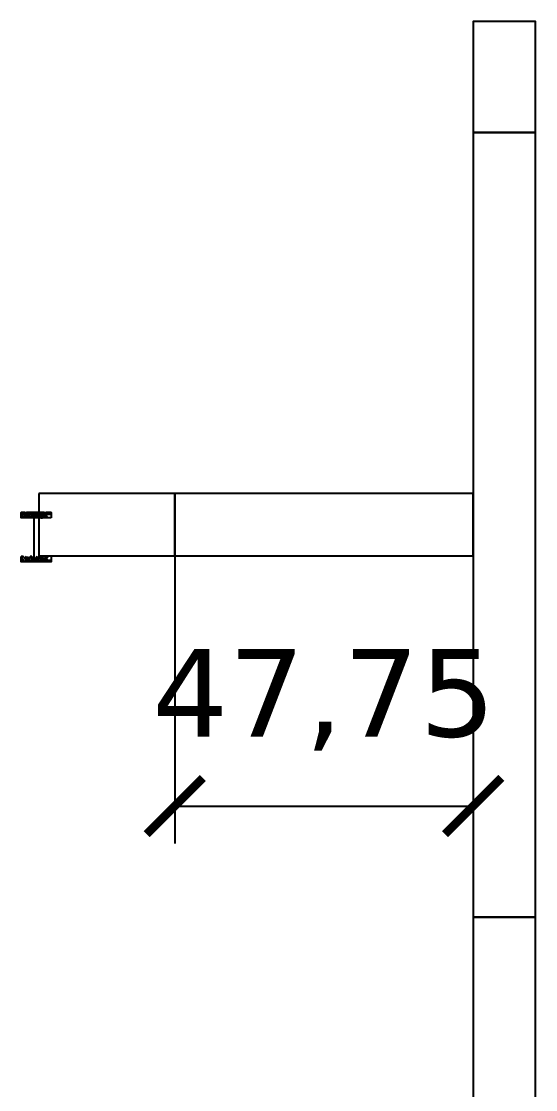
# Model space of a CAD drawing. Header units: centimetres. Extents: x -135 to 4099, y -1210 to 1044.
# Drawn here: x 2776.7 to 2859, y 291.9 to 462.8 of the extents above; entities that cross this region are included whole.
import ezdxf

# ---------------------------------------------------------------- set-up
doc = ezdxf.new("R2010")
doc.units = ezdxf.units.CM
for name, color, linetype in [('IC_KAPILAR', 7, 'Continuous'), ('MONTAJ_OZEL_OLCU', 6, 'Continuous'), ('MONTAJ_OZEL_PANO', 6, 'Continuous'), ('MONTAJ_STANDART', 7, 'Continuous')]:
    doc.layers.add(name, color=color, linetype=linetype)
doc.styles.add('PORTMAN', font='DejaVuSans.ttf')
doc.dimstyles.new('PORTMAN', dxfattribs={"dimtxt": 14, "dimasz": 9, "dimexe": 6, "dimexo": 5, "dimgap": 4, "dimtad": 1, "dimtxsty": 'PORTMAN', "dimblk": 'ARCHTICK', "dimcen": 2.5, "dimazin": 3, "dimtfac": 0.5, "dimtmove": 2, "dimatfit": 3})

# ---------------------------------------------------------------- blocks, each defined once
blk = doc.blocks.new('kaynak-ic-kapi')
at = {"color": 133, "linetype": 'Continuous', "lineweight": 25, "true_color": 0x6ec1dd}
for p, q in [((54247.47, 7919.88), (54248.32, 7919.88)), ((54248.32, 7919.59), (54247.47, 7919.59)), ((54248.6, 7919.88), (54248.04, 7919.03)), ((54248.32, 7919.31), (54248.04, 7919.59)), ((54248.32, 7919.88), (54248.32, 7919.59)), ((54248.32, 7919.31), (54248.6, 7919.31)), ((54248.32, 7919.03), (54248.6, 7919.31)), ((54249.16, 7919.03), (54248.6, 7919.88)), ((54248.6, 7919.88), (54248.6, 7919.59)), ((54248.6, 7919.88), (54248.88, 7919.88)), ((54248.6, 7919.59), (54248.88, 7919.03)), ((54249.16, 7919.88), (54248.88, 7919.59)), ((54248.88, 7919.88), (54249.45, 7919.03)), ((54249.73, 7919.59), (54248.88, 7919.59)), ((54249.16, 7919.03), (54248.88, 7919.03)), ((54249.16, 7919.88), (54249.16, 7919.88)), ((54249.16, 7919.03), (54249.73, 7919.59)), ((54249.16, 7919.03), (54249.45, 7919.03)), ((54250.01, 7919.88), (54249.45, 7919.03)), ((54250.01, 7919.88), (54249.73, 7919.59)), ((54249.73, 7919.31), (54249.73, 7919.59)), ((54249.73, 7919.31), (54250.01, 7919.31)), ((54249.73, 7919.03), (54250.01, 7919.31)), ((54250.57, 7919.03), (54250.01, 7919.88)), ((54250.01, 7919.88), (54250.01, 7919.88)), ((54250.01, 7919.88), (54250.01, 7919.59)), ((54250.01, 7919.88), (54250.29, 7919.88)), ((54250.01, 7919.59), (54250.29, 7919.03)), ((54250.29, 7919.88), (54250.86, 7919.03)), ((54250.29, 7912.83), (54250.29, 7919.03)), ((54250.57, 7919.88), (54250.57, 7919.88)), ((54250.57, 7919.88), (54250.57, 7919.59)), ((54251.42, 7919.59), (54250.57, 7919.59)), ((54250.57, 7919.03), (54250.57, 7919.03)), ((54250.57, 7919.03), (54250.86, 7919.03)), ((54250.86, 7919.03), (54251.14, 7919.59)), ((54251.7, 7919.88), (54251.14, 7919.03)), ((54251.42, 7919.31), (54251.14, 7919.59)), ((54251.42, 7919.88), (54251.42, 7919.88)), ((54251.42, 7919.88), (54251.42, 7919.59)), ((54251.7, 7919.88), (54251.42, 7919.59)), ((54251.42, 7919.59), (54251.98, 7919.03)), ((54251.42, 7919.31), (54251.7, 7919.31)), ((54251.42, 7919.03), (54251.7, 7919.31)), ((54252.27, 7919.03), (54251.7, 7919.88)), ((54251.7, 7919.88), (54252.27, 7919.88)), ((54251.7, 7919.88), (54251.98, 7919.88)), ((54251.98, 7919.88), (54251.98, 7919.88)), ((54251.98, 7919.88), (54251.98, 7919.59)), ((54251.98, 7919.88), (54252.27, 7919.03)), ((54252.27, 7919.59), (54251.98, 7919.59)), ((54251.98, 7919.03), (54251.98, 7919.03)), ((54251.98, 7919.03), (54252.27, 7919.03)), ((54252.27, 7919.03), (54252.27, 7919.03)), ((54248.32, 7912.26), (54247.47, 7912.26)), ((54248.6, 7911.98), (54248.04, 7912.83)), ((54248.32, 7912.26), (54248.04, 7912.26)), ((54248.32, 7912.83), (54248.6, 7912.26)), ((54248.32, 7912.26), (54248.32, 7911.98)), ((54248.32, 7912.26), (54248.6, 7912.26)), ((54249.16, 7912.83), (54248.6, 7911.98)), ((54248.6, 7912.26), (54248.88, 7912.83)), ((54249.16, 7912.83), (54248.88, 7912.83)), ((54248.88, 7911.98), (54249.45, 7912.83)), ((54249.16, 7911.98), (54248.88, 7912.26)), ((54249.73, 7912.26), (54248.88, 7912.26)), ((54249.16, 7912.83), (54249.45, 7912.83)), ((54249.16, 7912.83), (54249.73, 7912.26)), ((54250.01, 7911.98), (54249.45, 7912.83)), ((54249.73, 7912.83), (54250.01, 7912.26)), ((54250.01, 7911.98), (54249.73, 7912.26)), ((54249.73, 7912.26), (54249.73, 7912.26)), ((54249.73, 7912.26), (54250.01, 7912.26)), ((54250.57, 7912.83), (54250.01, 7911.98)), ((54250.01, 7912.26), (54250.29, 7912.83)), ((54250.01, 7911.98), (54250.01, 7912.26)), ((54250.29, 7911.98), (54250.86, 7912.83)), ((54250.57, 7912.83), (54250.57, 7912.83)), ((54250.57, 7912.83), (54250.86, 7912.83)), ((54250.57, 7911.98), (54250.57, 7912.26)), ((54251.42, 7912.26), (54250.57, 7912.26)), ((54250.86, 7912.83), (54251.14, 7912.26)), ((54251.7, 7911.98), (54251.14, 7912.83)), ((54251.42, 7912.26), (54251.14, 7912.26)), ((54251.42, 7912.26), (54251.98, 7912.83)), ((54251.42, 7912.83), (54251.7, 7912.26)), ((54251.42, 7911.98), (54251.42, 7912.26)), ((54251.7, 7911.98), (54251.42, 7912.26)), ((54251.42, 7912.26), (54251.7, 7912.26)), ((54252.27, 7912.83), (54251.7, 7911.98)), ((54251.98, 7912.83), (54251.98, 7912.83)), ((54251.98, 7912.83), (54252.27, 7912.83)), ((54251.98, 7911.98), (54252.27, 7912.83)), ((54251.98, 7911.98), (54251.98, 7912.26)), ((54252.27, 7912.26), (54251.98, 7912.26)), ((54252.27, 7912.83), (54252.27, 7912.83)), ((54247.47, 7911.98), (54248.32, 7911.98)), ((54249.16, 7911.98), (54249.16, 7911.98)), ((54250.01, 7911.98), (54250.01, 7911.98)), ((54250.01, 7911.98), (54250.29, 7911.98)), ((54250.57, 7911.98), (54250.57, 7911.98)), ((54251.42, 7911.98), (54251.42, 7911.98)), ((54251.7, 7911.98), (54252.27, 7911.98)), ((54251.7, 7911.98), (54251.98, 7911.98)), ((54251.98, 7911.98), (54251.98, 7911.98))]:
    blk.add_line(p, q, dxfattribs=at)
for points in [[(54247.47, 7919.03), (54247.47, 7919.88), (54252.27, 7919.88), (54252.27, 7919.03)], [(54248.6, 7919.88), (54250.01, 7919.88), (54251.42, 7919.88)], [(54248.6, 7912.26), (54248.6, 7911.98), (54248.88, 7911.98)], [(54248.6, 7911.98), (54250.01, 7911.98), (54251.42, 7911.98)]]:
    blk.add_lwpolyline(points, dxfattribs=at)
blk.add_lwpolyline([(54247.47, 7912.83), (54252.27, 7912.83), (54252.27, 7911.98), (54247.47, 7911.98)], close=True, dxfattribs=at)
blk = doc.blocks.new('BOM_K01_IC_KAPI_ACIKLIK820')
at = {"layer": 'IC_KAPILAR'}
blk.add_blockref('kaynak-ic-kapi', (0, 0), dxfattribs=at)
blk = doc.blocks.new('BOM_I16_1255p0_IC_K01_SAG_ALT')
blk.add_lwpolyline([(0, 103.75), (10, 103.75), (10, 125.5), (0, 125.5)], close=True)
at = {"layer": 'IC_KAPILAR', "rotation": 270}
blk.add_blockref('BOM_K01_IC_KAPI_ACIKLIK820', (-7908.93, 54353.219), dxfattribs=at)
blk = doc.blocks.new('MNT_BOM_I16_1255p0_IC_K01_SAG_ALT')
blk.add_blockref('BOM_I16_1255p0_IC_K01_SAG_ALT', (0, 0))
blk = doc.blocks.new('BOM_I13_477p5_IC_DOLU')
blk.add_lwpolyline([(0, 0), (10, 0), (10, 47.75), (0, 47.75)], close=True)
blk = doc.blocks.new('MNT_BOM_I13_477p5_IC_DOLU')
blk.add_blockref('BOM_I13_477p5_IC_DOLU', (0, 0))
blk = doc.blocks.new('_ARCHTICK')
at = {"color": 0, "linetype": 'BYBLOCK', "const_width": 0.15}
blk.add_lwpolyline([(-0.5, -0.5), (0.5, 0.5)], dxfattribs=at)
blk = doc.blocks.new('BOM_D01_1255p0_DIS_DOLU')
blk.add_lwpolyline([(0, 0), (10, 0), (10, 125.5), (0, 125.5)], close=True)
blk = doc.blocks.new('MNT_BOM_D01_1255p0_DIS_DOLU')
blk.add_blockref('BOM_D01_1255p0_DIS_DOLU', (0, 0))
blk = doc.blocks.new('BOM_D10_1255p0_DIS_K02')
blk.add_lwpolyline([(0, 0), (17.75, 0), (17.75, 10), (0, 10)], close=True)
blk = doc.blocks.new('MNT_BOM_D10_1255p0_DIS_K02')
blk.add_blockref('BOM_D10_1255p0_DIS_K02', (0, 0))

msp = doc.modelspace()

# ---------------------------------------------------------------- block references
at = {"layer": 'MONTAJ_OZEL_PANO', "rotation": 270}
msp.add_blockref('MNT_BOM_I13_477p5_IC_DOLU', (2801.25, 387.25), dxfattribs=at)
at = {"layer": 'MONTAJ_STANDART'}
for name, p, rotation in [('MNT_BOM_D10_1255p0_DIS_K02', (2859, 445), 90), ('MNT_BOM_I16_1255p0_IC_K01_SAG_ALT', (2675.75, 387.25), 270)]:
    msp.add_blockref(name, p, dxfattribs=dict(at, rotation=rotation))
for p in [(2849, 319.5), (2849, 194)]:
    msp.add_blockref('MNT_BOM_D01_1255p0_DIS_DOLU', p, dxfattribs=at)

# ---------------------------------------------------------------- dimensions: what is measured, and where the dimension line sits
at = {"layer": 'MONTAJ_OZEL_OLCU'}
msp.add_linear_dim(base=(2801.25, 337.25), p1=(2801.25, 387.25), p2=(2849, 387.25), dimstyle='PORTMAN', override={"dimtxt": 14, "dimasz": 9, "dimexe": 6, "dimexo": 5, "dimdec": 2, "dimzin": 8, "dimdsep": 44}, dxfattribs=at).render()

doc.saveas('drawing.dxf')
